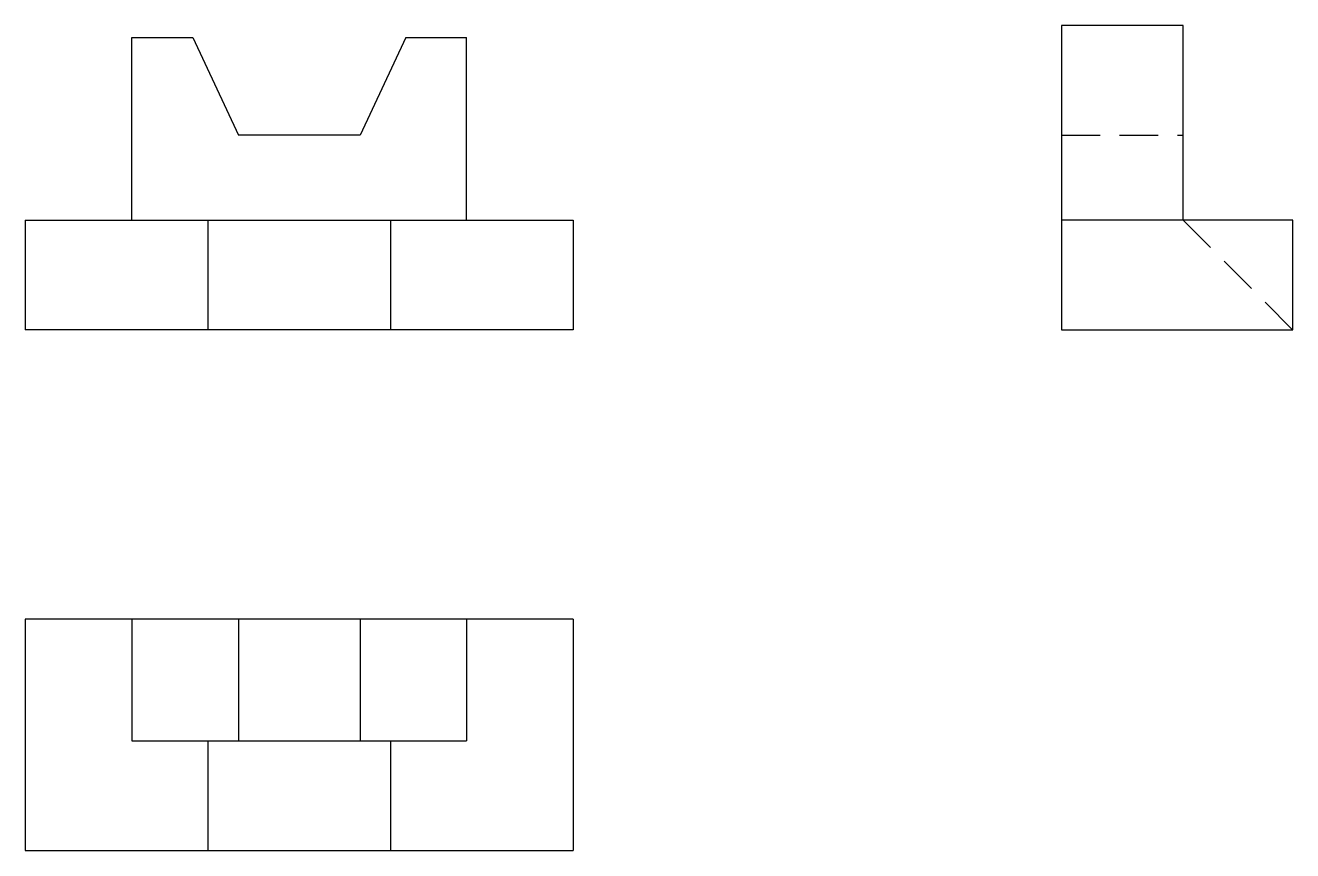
# Model space of a CAD drawing. Header units: millimetres. Extents: x 1 to 209, y 78 to 213.
import ezdxf

# ---------------------------------------------------------------- set-up
doc = ezdxf.new("R2010")
doc.units = ezdxf.units.MM
doc.header["$LTSCALE"] = 0.5
doc.linetypes.add('DASHED', pattern=[19.05, 12.7, -6.35])
doc.layers.add('粗实线', color=7, linetype='Continuous')
doc.layers.add('虚线', color=2, linetype='DASHED')

msp = doc.modelspace()

# ---------------------------------------------------------------- linework, layer by layer
for p, q in [((18.59, 181.15), (18.59, 211.15)), ((18.59, 211.15), (28.59, 211.15)), ((28.59, 211.15), (36.09, 195.15)), ((63.59, 211.15), (56.09, 195.15)), ((63.59, 211.15), (73.59, 211.15)), ((73.59, 181.15), (73.59, 211.15)), ((1.09, 181.15), (1.09, 163.15)), ((31.09, 181.15), (31.09, 163.15)), ((61.09, 181.15), (61.09, 163.15)), ((91.09, 181.15), (91.09, 163.15)), ((1.09, 115.66), (1.09, 77.66)), ((18.59, 115.66), (18.59, 95.66)), ((36.09, 115.66), (36.09, 95.66)), ((56.09, 115.66), (56.09, 95.66)), ((73.59, 115.66), (73.59, 95.66)), ((91.09, 115.66), (91.09, 77.66)), ((31.09, 95.66), (31.09, 77.66)), ((61.09, 95.66), (61.09, 77.66))]:
    msp.add_line(p, q)
at = {"layer": '粗实线'}
for p, q in [((171.33, 213.15), (171.33, 163.15)), ((191.33, 213.15), (171.33, 213.15)), ((191.33, 181.15), (191.33, 213.15)), ((56.09, 195.15), (36.09, 195.15)), ((1.09, 181.15), (56.09, 181.15)), ((56.09, 181.15), (91.09, 181.15)), ((209.33, 181.15), (171.33, 181.15)), ((209.33, 163.15), (209.33, 181.15)), ((56.09, 163.15), (1.09, 163.15)), ((91.09, 163.15), (56.09, 163.15)), ((171.33, 163.15), (209.33, 163.15)), ((91.09, 115.66), (1.09, 115.66)), ((18.59, 95.66), (73.59, 95.66)), ((1.09, 77.66), (91.09, 77.66)), ((47.54, 77.66), (60.54, 77.66))]:
    msp.add_line(p, q, dxfattribs=at)
at = {"layer": '虚线'}
for p, q in [((171.33, 195.15), (191.33, 195.15)), ((191.33, 181.15), (209.33, 163.15)), ((56.09, 115.66), (56.09, 95.66))]:
    msp.add_line(p, q, dxfattribs=at)

doc.saveas('drawing.dxf')
